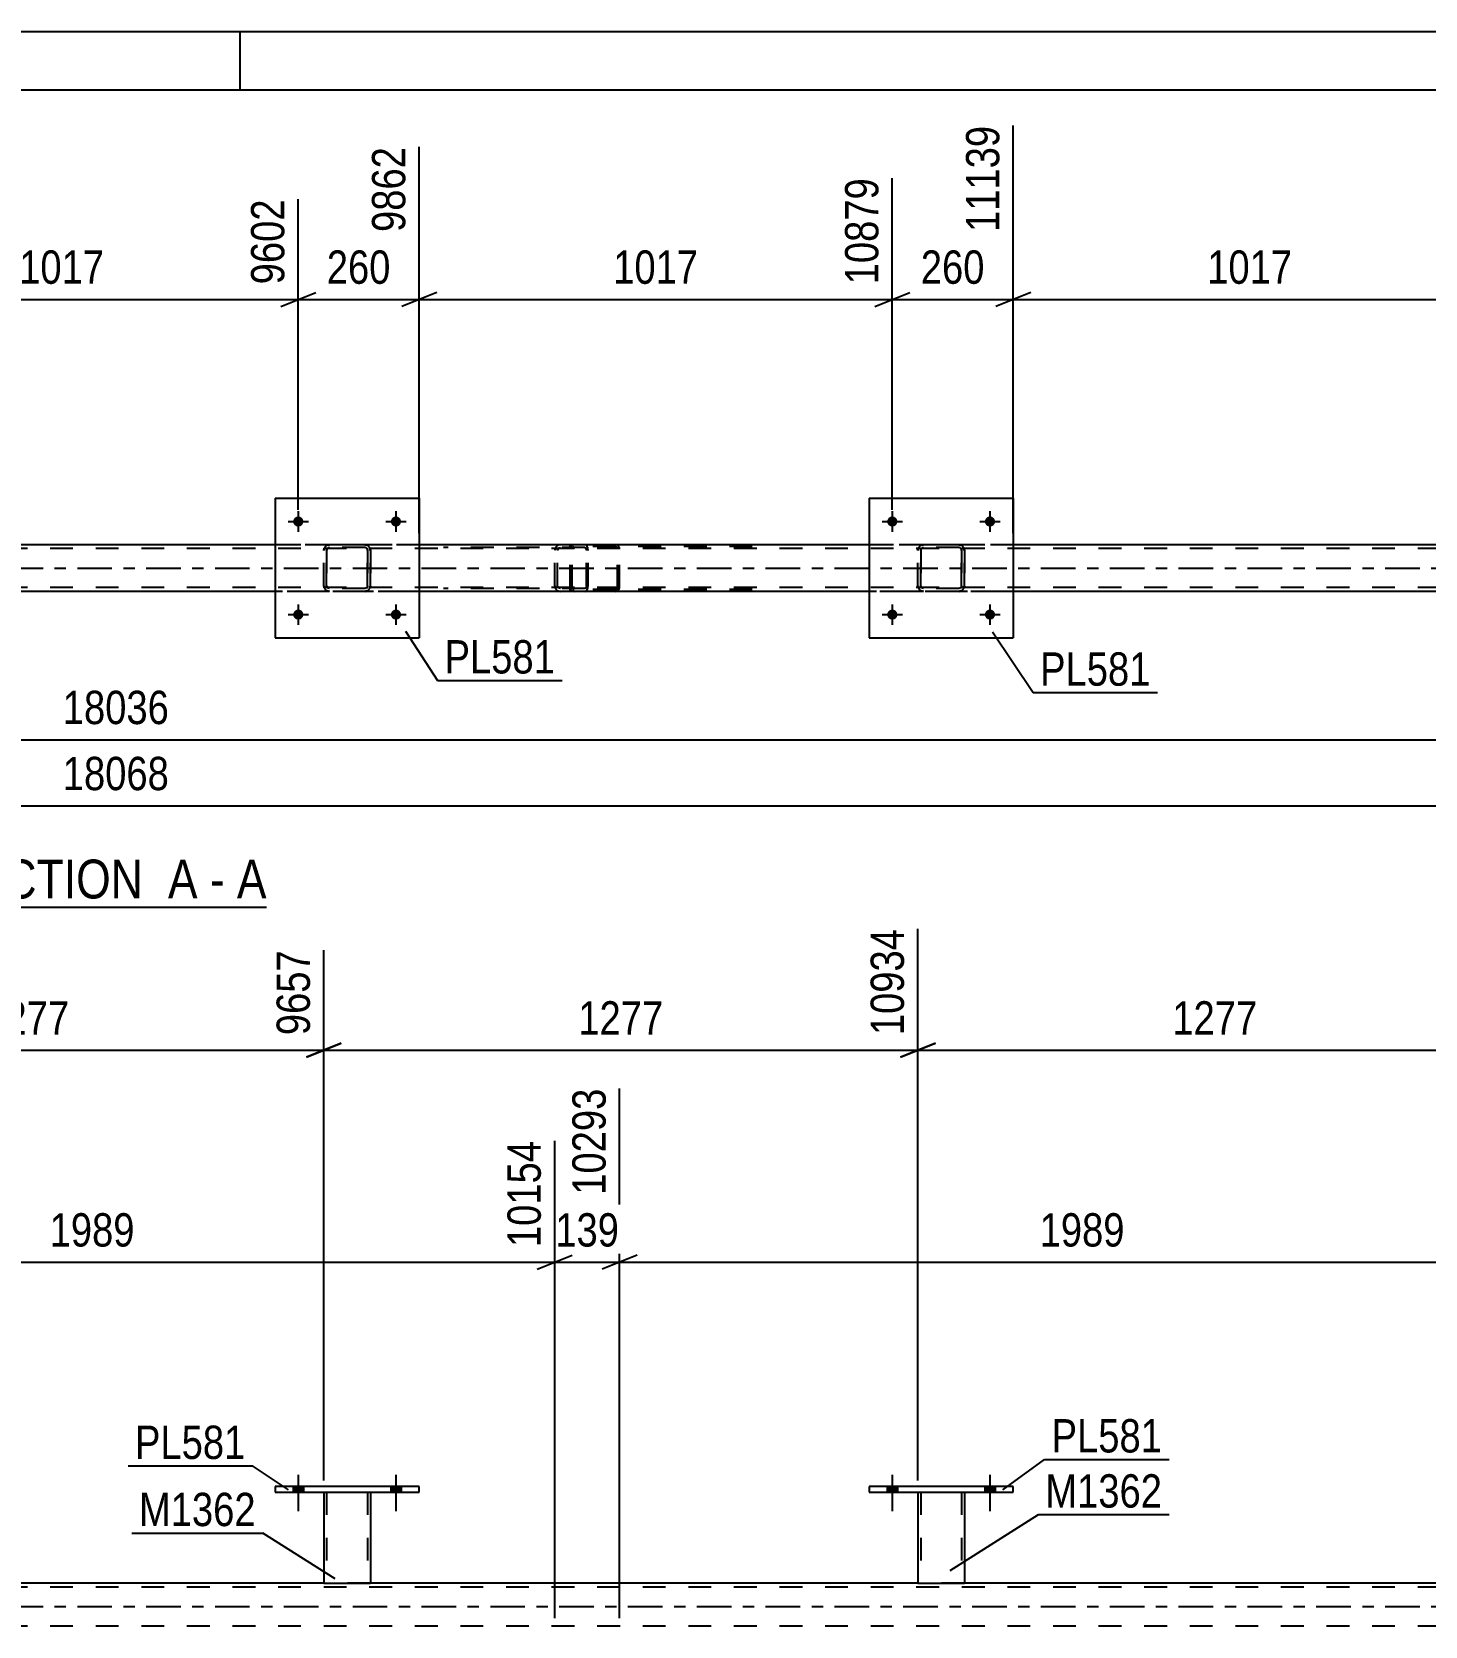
# Model space of a CAD drawing. Header units: millimetres. Extents: x 0 to 841, y 0 to 594.
# Drawn here: x 403.1 to 522.9, y 457 to 594 of the extents above; entities that cross this region are included whole.
import ezdxf

# ---------------------------------------------------------------- set-up
doc = ezdxf.new("R2010")
doc.units = ezdxf.units.MM
doc.linetypes.add('DXK_LINE_DOT2', pattern=[3.9198, 1.9599, -1.9599])
doc.linetypes.add('DXK_LINE_DOT3', pattern=[5.9187, 2.979, -0.9799, 0.9799, -0.9799])
doc.styles.add('Arial Narrow', font='ARIALN.TTF', dxfattribs={"height": 0.2})

# ---------------------------------------------------------------- blocks, each defined once
blk = doc.blocks.new('Unknown-814748264-1133')
at = {"color": 5, "linetype": 'Continuous'}
for p, q in [((841, 594), (0, 594)), ((421, 589), (421, 594)), ((836, 589), (5, 589))]:
    blk.add_line(p, q, dxfattribs=at)
blk = doc.blocks.new('Unknown-814748264-11 - 4858')
at = {"color": 6, "linetype": 'Continuous'}
blk.add_line((395.63, 518.76), (423.28, 518.76), dxfattribs=at)
at = {"color": 0, "linetype": 'Continuous'}
for points in [[(413.74, 519.51), (413.74, 523.01), (395.63, 523.01), (395.63, 519.51)], [(417.35, 519.51), (417.35, 523.01), (414.79, 523.01), (414.79, 519.51)], [(419.67, 519.51), (419.67, 523.01), (418.4, 523.01), (418.4, 519.51)], [(423.28, 519.51), (423.28, 523.01), (420.72, 523.01), (420.72, 519.51)]]:
    blk.add_wipeout(points, dxfattribs=at)
at = {"color": 7, "linetype": 'Continuous', "style": 'Arial Narrow'}
for s, p in [('SECTION ', (395.63, 519.51)), ('A', (414.79, 519.51)), ('A', (420.72, 519.51)), ('-', (418.4, 519.51))]:
    blk.add_text(s, height=3.34, dxfattribs=at).set_placement(p)
blk = doc.blocks.new('Part-814748264-4934 - 4858')
at = {"color": 2, "linetype": 'Continuous'}
for p, q in [((424, 553.91), (424, 541.91)), ((424, 553.91), (436.4, 553.91)), ((436.4, 553.91), (436.4, 541.91)), ((424, 541.91), (436.4, 541.91))]:
    blk.add_line(p, q, dxfattribs=at)
blk = doc.blocks.new('Part-814748264-4935 - 4858')
at = {"color": 7, "linetype": 'DXK_LINE_DOT2'}
for p, q in [((428.2, 549.43), (428.23, 549.61)), ((428.23, 549.61), (428.2, 549.43)), ((428.45, 549.52), (428.51, 549.6)), ((428.51, 549.6), (428.45, 549.52)), ((428.49, 549.87), (428.68, 549.91)), ((428.68, 549.91), (428.49, 549.87)), ((428.58, 549.65), (428.51, 549.6)), ((428.68, 549.67), (428.58, 549.65)), ((431.72, 549.91), (428.68, 549.91)), ((431.72, 549.67), (428.68, 549.67)), ((431.72, 549.91), (431.9, 549.87)), ((431.9, 549.87), (431.72, 549.91)), ((431.81, 549.65), (431.72, 549.67)), ((431.81, 549.65), (431.89, 549.6)), ((431.89, 549.6), (431.94, 549.52)), ((431.94, 549.52), (431.89, 549.6)), ((432.16, 549.61), (432.2, 549.43)), ((432.2, 549.43), (432.16, 549.61)), ((428.2, 546.39), (428.2, 549.43)), ((428.2, 549.43), (428.2, 549.43)), ((428.2, 546.39), (428.2, 549.43)), ((428.44, 549.43), (428.45, 549.52)), ((428.45, 549.52), (428.44, 549.43)), ((428.44, 546.39), (428.44, 549.43)), ((428.44, 549.43), (428.44, 549.43)), ((428.44, 549.43), (428.44, 546.39)), ((431.94, 549.52), (431.96, 549.43)), ((431.96, 549.43), (431.94, 549.52)), ((431.96, 546.39), (431.96, 549.43)), ((431.96, 549.43), (431.96, 549.43)), ((431.96, 549.43), (431.96, 546.39)), ((432.2, 546.39), (432.2, 549.43)), ((432.2, 549.43), (432.2, 549.43)), ((432.2, 549.43), (432.2, 546.39)), ((428.2, 546.39), (428.2, 546.39)), ((428.23, 546.2), (428.2, 546.39)), ((428.2, 546.39), (428.23, 546.2)), ((428.44, 546.39), (428.44, 546.39)), ((428.45, 546.3), (428.44, 546.39)), ((428.44, 546.39), (428.45, 546.3)), ((428.51, 546.22), (428.45, 546.3)), ((428.45, 546.3), (428.51, 546.22)), ((428.68, 545.91), (428.49, 545.94)), ((428.49, 545.94), (428.68, 545.91)), ((428.58, 546.17), (428.51, 546.22)), ((428.68, 546.15), (428.58, 546.17)), ((431.72, 546.15), (428.68, 546.15)), ((431.72, 545.91), (428.68, 545.91)), ((431.81, 546.17), (431.72, 546.15)), ((431.9, 545.94), (431.72, 545.91)), ((431.72, 545.91), (431.9, 545.94)), ((431.89, 546.22), (431.81, 546.17)), ((431.94, 546.3), (431.89, 546.22)), ((431.89, 546.22), (431.94, 546.3)), ((431.96, 546.39), (431.94, 546.3)), ((431.94, 546.3), (431.96, 546.39)), ((431.96, 546.39), (431.96, 546.39)), ((432.2, 546.39), (432.16, 546.2)), ((432.16, 546.2), (432.2, 546.39)), ((432.2, 546.39), (432.2, 546.39))]:
    blk.add_line(p, q, dxfattribs=at)
at = {"color": 7, "linetype": 'DXK_LINE_DOT3'}
blk.add_line((430.2, 547.91), (430.2, 547.91), dxfattribs=at)
at = {"color": 7, "linetype": 'DXK_LINE_DOT2'}
for centre, start, end in [((428.68, 549.43), 112.5, 157.5), ((428.68, 549.43), 112.5, 157.5), ((431.72, 549.43), 22.5, 67.5), ((431.72, 549.43), 22.5, 67.5), ((428.68, 546.39), 202.5, 247.5), ((428.68, 546.39), 202.5, 247.5), ((431.72, 546.39), 292.5, 337.5), ((431.72, 546.39), 292.5, 337.5)]:
    blk.add_arc(centre, 0.48, start, end, dxfattribs=at)
blk = doc.blocks.new('Bolt-814748264-4874 - 4858')
at = {"linetype": 'Continuous'}
for points in [[(426.44, 551.91, -1), (425.56, 551.91, -1)], [(434.84, 551.91, -1), (433.96, 551.91, -1)]]:
    blk.add_hatch(color=1, dxfattribs=at).paths.add_polyline_path(points)
at = {"color": 1, "linetype": 'Continuous'}
for p, q in [((426, 552.79), (426, 551.03)), ((434.4, 552.79), (434.4, 551.03)), ((425.12, 551.91), (426.88, 551.91)), ((433.52, 551.91), (435.28, 551.91))]:
    blk.add_line(p, q, dxfattribs=at)
blk = doc.blocks.new('Bolt-814748264-4875 - 4858')
at = {"linetype": 'Continuous'}
for points in [[(426.44, 543.91, -1), (425.56, 543.91, -1)], [(434.84, 543.91, -1), (433.96, 543.91, -1)]]:
    blk.add_hatch(color=1, dxfattribs=at).paths.add_polyline_path(points)
at = {"color": 1, "linetype": 'Continuous'}
for p, q in [((426, 544.79), (426, 543.03)), ((434.4, 544.79), (434.4, 543.03)), ((425.12, 543.91), (426.88, 543.91)), ((433.52, 543.91), (435.28, 543.91))]:
    blk.add_line(p, q, dxfattribs=at)
blk = doc.blocks.new('Bolt-814748264-4886 - 4858')
at = {"linetype": 'Continuous'}
for points in [[(477.52, 551.91, -1), (476.64, 551.91, -1)], [(485.92, 551.91, -1), (485.04, 551.91, -1)]]:
    blk.add_hatch(color=1, dxfattribs=at).paths.add_polyline_path(points)
at = {"color": 1, "linetype": 'Continuous'}
for p, q in [((477.08, 552.79), (477.08, 551.03)), ((485.48, 552.79), (485.48, 551.03)), ((476.2, 551.91), (477.96, 551.91)), ((484.6, 551.91), (486.36, 551.91))]:
    blk.add_line(p, q, dxfattribs=at)
blk = doc.blocks.new('Bolt-814748264-4887 - 4858')
at = {"linetype": 'Continuous'}
for points in [[(477.52, 543.91, -1), (476.64, 543.91, -1)], [(485.92, 543.91, -1), (485.04, 543.91, -1)]]:
    blk.add_hatch(color=1, dxfattribs=at).paths.add_polyline_path(points)
at = {"color": 1, "linetype": 'Continuous'}
for p, q in [((477.08, 544.79), (477.08, 543.03)), ((485.48, 544.79), (485.48, 543.03)), ((476.2, 543.91), (477.96, 543.91)), ((484.6, 543.91), (486.36, 543.91))]:
    blk.add_line(p, q, dxfattribs=at)
blk = doc.blocks.new('Part-814748264-4971 - 4858')
at = {"color": 2, "linetype": 'Continuous'}
for p, q in [((475.08, 553.91), (475.08, 541.91)), ((475.08, 553.91), (487.48, 553.91)), ((487.48, 553.91), (487.48, 541.91)), ((475.08, 541.91), (487.48, 541.91))]:
    blk.add_line(p, q, dxfattribs=at)
blk = doc.blocks.new('Part-814748264-4972 - 4858')
at = {"color": 7, "linetype": 'DXK_LINE_DOT2'}
for p, q in [((479.28, 549.43), (479.31, 549.61)), ((479.31, 549.61), (479.28, 549.43)), ((479.54, 549.52), (479.59, 549.6)), ((479.59, 549.6), (479.54, 549.52)), ((479.57, 549.87), (479.76, 549.91)), ((479.76, 549.91), (479.57, 549.87)), ((479.67, 549.65), (479.59, 549.6)), ((479.76, 549.67), (479.67, 549.65)), ((482.8, 549.91), (479.76, 549.91)), ((482.8, 549.67), (479.76, 549.67)), ((482.8, 549.91), (482.98, 549.87)), ((482.98, 549.87), (482.8, 549.91)), ((482.89, 549.65), (482.8, 549.67)), ((482.89, 549.65), (482.97, 549.6)), ((482.97, 549.6), (483.02, 549.52)), ((483.02, 549.52), (482.97, 549.6)), ((483.24, 549.61), (483.28, 549.43)), ((483.28, 549.43), (483.24, 549.61)), ((479.28, 546.39), (479.28, 549.43)), ((479.28, 549.43), (479.28, 549.43)), ((479.28, 546.39), (479.28, 549.43)), ((479.52, 549.43), (479.54, 549.52)), ((479.54, 549.52), (479.52, 549.43)), ((479.52, 546.39), (479.52, 549.43)), ((479.52, 549.43), (479.52, 549.43)), ((479.52, 549.43), (479.52, 546.39)), ((483.02, 549.52), (483.04, 549.43)), ((483.04, 549.43), (483.02, 549.52)), ((483.04, 546.39), (483.04, 549.43)), ((483.04, 549.43), (483.04, 549.43)), ((483.04, 549.43), (483.04, 546.39)), ((483.28, 546.39), (483.28, 549.43)), ((483.28, 549.43), (483.28, 549.43)), ((483.28, 549.43), (483.28, 546.39)), ((479.28, 546.39), (479.28, 546.39)), ((479.31, 546.2), (479.28, 546.39)), ((479.28, 546.39), (479.31, 546.2)), ((479.52, 546.39), (479.52, 546.39)), ((479.54, 546.3), (479.52, 546.39)), ((479.52, 546.39), (479.54, 546.3)), ((479.59, 546.22), (479.54, 546.3)), ((479.54, 546.3), (479.59, 546.22)), ((479.76, 545.91), (479.57, 545.94)), ((479.57, 545.94), (479.76, 545.91)), ((479.67, 546.17), (479.59, 546.22)), ((479.76, 546.15), (479.67, 546.17)), ((482.8, 546.15), (479.76, 546.15)), ((482.8, 545.91), (479.76, 545.91)), ((482.89, 546.17), (482.8, 546.15)), ((482.98, 545.94), (482.8, 545.91)), ((482.8, 545.91), (482.98, 545.94)), ((482.97, 546.22), (482.89, 546.17)), ((483.02, 546.3), (482.97, 546.22)), ((482.97, 546.22), (483.02, 546.3)), ((483.04, 546.39), (483.02, 546.3)), ((483.02, 546.3), (483.04, 546.39)), ((483.04, 546.39), (483.04, 546.39)), ((483.28, 546.39), (483.24, 546.2)), ((483.24, 546.2), (483.28, 546.39)), ((483.28, 546.39), (483.28, 546.39))]:
    blk.add_line(p, q, dxfattribs=at)
at = {"color": 7, "linetype": 'DXK_LINE_DOT3'}
blk.add_line((481.28, 547.91), (481.28, 547.91), dxfattribs=at)
at = {"color": 7, "linetype": 'DXK_LINE_DOT2'}
for centre, start, end in [((479.76, 549.43), 112.5, 157.5), ((479.76, 549.43), 112.5, 157.5), ((482.8, 549.43), 22.5, 67.5), ((482.8, 549.43), 22.5, 67.5), ((479.76, 546.39), 202.5, 247.5), ((479.76, 546.39), 202.5, 247.5), ((482.8, 546.39), 292.5, 337.5), ((482.8, 546.39), 292.5, 337.5)]:
    blk.add_arc(centre, 0.48, start, end, dxfattribs=at)
blk = doc.blocks.new('Part-814748264-4996 - 4858')
at = {"color": 7, "linetype": 'DXK_LINE_DOT2'}
for p, q in [((450.65, 549.91), (438.49, 549.91)), ((450.65, 549.67), (438.49, 549.67)), ((448.08, 549.56), (448.05, 549.43)), ((448.09, 549.61), (448.08, 549.56)), ((448.32, 549.52), (448.38, 549.6)), ((448.55, 549.91), (448.36, 549.87)), ((448.38, 549.6), (448.46, 549.65)), ((448.46, 549.65), (448.55, 549.67)), ((449.37, 549.67), (449.37, 549.91)), ((450.75, 549.87), (450.65, 549.91)), ((450.65, 549.67), (450.7, 549.65)), ((450.7, 549.65), (450.74, 549.6)), ((450.74, 549.6), (450.77, 549.52)), ((450.84, 549.77), (450.75, 549.87)), ((450.9, 549.61), (450.84, 549.77)), ((450.92, 549.43), (450.9, 549.61)), ((448.05, 546.39), (448.05, 549.43)), ((448.3, 549.43), (448.32, 549.52)), ((448.3, 546.39), (448.3, 549.43)), ((450.77, 549.52), (450.78, 549.43)), ((450.78, 546.39), (450.78, 549.43)), ((450.92, 546.39), (450.92, 549.43)), ((450.65, 546.15), (438.49, 546.15)), ((450.65, 545.91), (438.49, 545.91)), ((448.05, 546.39), (448.07, 546.3)), ((448.07, 546.3), (448.09, 546.2)), ((448.32, 546.3), (448.3, 546.39)), ((448.38, 546.22), (448.32, 546.3)), ((448.36, 545.94), (448.55, 545.91)), ((448.46, 546.17), (448.38, 546.22)), ((448.55, 546.15), (448.46, 546.17)), ((449.37, 545.91), (449.37, 546.15)), ((450.7, 546.17), (450.65, 546.15)), ((450.65, 545.91), (450.75, 545.94)), ((450.74, 546.22), (450.7, 546.17)), ((450.77, 546.3), (450.74, 546.22)), ((450.75, 545.94), (450.84, 546.05)), ((450.78, 546.39), (450.77, 546.3)), ((450.84, 546.05), (450.9, 546.2)), ((450.9, 546.2), (450.92, 546.39))]:
    blk.add_line(p, q, dxfattribs=at)
for centre, start, end in [((448.54, 549.41), 111.1941, 156.1506), ((448.54, 546.4), 203.8494, 248.8059)]:
    blk.add_arc(centre, 0.492, start, end, dxfattribs=at)
blk = doc.blocks.new('Part-814748264-5008 - 4858')
at = {"color": 7, "linetype": 'DXK_LINE_DOT2'}
for p, q in [((449.4, 549.71), (449.37, 549.59)), ((449.37, 546.23), (449.37, 549.59)), ((449.54, 549.59), (449.55, 549.65)), ((449.54, 546.23), (449.54, 549.59)), ((449.55, 549.65), (449.59, 549.7)), ((449.71, 549.91), (449.58, 549.88)), ((449.59, 549.7), (449.65, 549.74)), ((449.65, 549.74), (449.71, 549.75)), ((465.04, 549.91), (449.71, 549.91)), ((465.04, 549.75), (449.71, 549.75)), ((453.42, 549.88), (453.29, 549.91)), ((453.29, 549.75), (453.35, 549.74)), ((453.35, 549.74), (453.38, 549.72)), ((453.38, 549.72), (453.41, 549.7)), ((453.41, 549.7), (453.44, 549.65)), ((453.44, 549.65), (453.46, 549.59)), ((453.46, 546.23), (453.46, 549.59)), ((453.63, 549.59), (453.6, 549.71)), ((453.63, 546.23), (453.63, 549.59)), ((449.37, 546.23), (449.4, 546.11)), ((449.55, 546.17), (449.54, 546.23)), ((449.59, 546.11), (449.55, 546.17)), ((449.58, 545.93), (449.71, 545.91)), ((449.59, 546.11), (449.62, 546.09)), ((449.62, 546.09), (449.65, 546.08)), ((449.65, 546.08), (449.71, 546.07)), ((465.04, 546.07), (449.71, 546.07)), ((465.04, 545.91), (449.71, 545.91)), ((453.35, 546.08), (453.29, 546.07)), ((453.29, 545.91), (453.42, 545.93)), ((453.41, 546.11), (453.35, 546.08)), ((453.44, 546.17), (453.41, 546.11)), ((453.46, 546.23), (453.44, 546.17)), ((453.6, 546.11), (453.63, 546.23))]:
    blk.add_line(p, q, dxfattribs=at)
for centre, start, end in [((449.7, 549.57), 110.7583, 155.68), ((453.3, 549.57), 24.32, 69.2417), ((449.7, 546.24), 204.32, 249.2417), ((453.3, 546.24), 290.7583, 335.68)]:
    blk.add_arc(centre, 0.331, start, end, dxfattribs=at)
blk = doc.blocks.new('Part-814748264-5058 - 4858')
at = {"color": 7, "linetype": 'DXK_LINE_DOT2'}
for p, q in [((763.33, 549.59), (99.23, 549.59)), ((763.33, 549.91), (117.51, 549.91)), ((436.4, 549.91), (424, 549.91)), ((487.48, 549.91), (475.08, 549.91)), ((763.33, 546.23), (99.23, 546.23)), ((760.18, 545.91), (99.23, 545.91)), ((436.4, 545.91), (424, 545.91)), ((487.48, 545.91), (475.08, 545.91))]:
    blk.add_line(p, q, dxfattribs=at)
at = {"color": 2, "linetype": 'Continuous'}
for p, q in [((424, 549.91), (385.32, 549.91)), ((475.08, 549.91), (436.4, 549.91)), ((526.16, 549.91), (487.48, 549.91)), ((424, 545.91), (385.32, 545.91)), ((475.08, 545.91), (436.4, 545.91)), ((526.16, 545.91), (487.48, 545.91))]:
    blk.add_line(p, q, dxfattribs=at)
at = {"color": 7, "linetype": 'DXK_LINE_DOT3'}
blk.add_line((99.23, 547.91), (763.33, 547.91), dxfattribs=at)
blk = doc.blocks.new('Part-814748264-3112 - 3014')
at = {"color": 2, "linetype": 'Continuous'}
for p, q in [((428.2, 468.48), (428.2, 460.64)), ((432.2, 468.48), (432.2, 460.64)), ((428.2, 460.64), (432.2, 460.64))]:
    blk.add_line(p, q, dxfattribs=at)
at = {"color": 7, "linetype": 'DXK_LINE_DOT2'}
for p, q in [((428.2, 468.48), (432.2, 468.48)), ((428.2, 468.48), (428.2, 468.48)), ((428.2, 468.48), (428.2, 468.48)), ((428.44, 468.48), (428.44, 460.64)), ((431.96, 468.48), (431.96, 460.64)), ((432.2, 468.48), (432.2, 468.48)), ((432.2, 468.48), (432.2, 468.48)), ((431.9, 460.64), (431.94, 460.64)), ((431.9, 460.64), (431.94, 460.64)), ((431.94, 460.64), (431.96, 460.64)), ((431.94, 460.64), (431.96, 460.64))]:
    blk.add_line(p, q, dxfattribs=at)
blk = doc.blocks.new('Bolt-814748264-3070 - 3014')
at = {"linetype": 'Continuous'}
for points in [[(476.64, 468.48), (477.52, 468.48), (477.52, 468.96), (476.64, 468.96)], [(485.04, 468.48), (485.92, 468.48), (485.92, 468.96), (485.04, 468.96)]]:
    blk.add_hatch(color=1, dxfattribs=at).paths.add_polyline_path(points)
at = {"color": 1, "linetype": 'Continuous'}
for p, q in [((476.64, 468.96), (476.64, 468.48)), ((477.08, 469.96), (477.08, 466.84)), ((477.52, 468.96), (477.52, 468.48)), ((485.04, 468.96), (485.04, 468.48)), ((485.48, 469.96), (485.48, 466.84)), ((485.92, 468.96), (485.92, 468.48))]:
    blk.add_line(p, q, dxfattribs=at)
blk = doc.blocks.new('Bolt-814748264-3071 - 3014')
at = {"linetype": 'Continuous'}
for points in [[(476.64, 468.48), (477.52, 468.48), (477.52, 468.96), (476.64, 468.96)], [(485.04, 468.48), (485.92, 468.48), (485.92, 468.96), (485.04, 468.96)]]:
    blk.add_hatch(color=1, dxfattribs=at).paths.add_polyline_path(points)
at = {"color": 1, "linetype": 'Continuous'}
for p, q in [((476.64, 468.96), (476.64, 468.48)), ((477.08, 469.96), (477.08, 466.84)), ((477.52, 468.96), (477.52, 468.48)), ((485.04, 468.96), (485.04, 468.48)), ((485.48, 469.96), (485.48, 466.84)), ((485.92, 468.96), (485.92, 468.48))]:
    blk.add_line(p, q, dxfattribs=at)
blk = doc.blocks.new('Part-814748264-3129 - 3014')
at = {"color": 2, "linetype": 'Continuous'}
for p, q in [((479.28, 468.48), (479.28, 460.64)), ((483.28, 468.48), (483.28, 460.64)), ((479.28, 460.64), (483.28, 460.64))]:
    blk.add_line(p, q, dxfattribs=at)
at = {"color": 7, "linetype": 'DXK_LINE_DOT2'}
for p, q in [((479.28, 468.48), (483.28, 468.48)), ((479.28, 468.48), (479.28, 468.48)), ((479.28, 468.48), (479.28, 468.48)), ((479.52, 468.48), (479.52, 460.64)), ((483.04, 468.48), (483.04, 460.64)), ((483.28, 468.48), (483.28, 468.48)), ((483.28, 468.48), (483.28, 468.48)), ((482.98, 460.64), (483.02, 460.64)), ((482.98, 460.64), (483.02, 460.64)), ((483.02, 460.64), (483.04, 460.64)), ((483.02, 460.64), (483.04, 460.64))]:
    blk.add_line(p, q, dxfattribs=at)
blk = doc.blocks.new('Part-814748264-3134 - 3014')
at = {"color": 2, "linetype": 'Continuous'}
for p, q in [((475.08, 468.96), (475.08, 468.48)), ((487.48, 468.96), (475.08, 468.96)), ((487.48, 468.48), (487.48, 468.96)), ((475.08, 468.48), (487.48, 468.48))]:
    blk.add_line(p, q, dxfattribs=at)
blk = doc.blocks.new('Part-814748264-3139 - 3014')
at = {"color": 2, "linetype": 'Continuous'}
for p, q in [((424, 468.96), (424, 468.48)), ((436.4, 468.96), (424, 468.96)), ((436.4, 468.48), (436.4, 468.96)), ((424, 468.48), (436.4, 468.48))]:
    blk.add_line(p, q, dxfattribs=at)
blk = doc.blocks.new('Bolt-814748264-3228 - 3014')
at = {"linetype": 'Continuous'}
for points in [[(425.56, 468.48), (426.44, 468.48), (426.44, 468.96), (425.56, 468.96)], [(433.96, 468.48), (434.84, 468.48), (434.84, 468.96), (433.96, 468.96)]]:
    blk.add_hatch(color=1, dxfattribs=at).paths.add_polyline_path(points)
at = {"color": 1, "linetype": 'Continuous'}
for p, q in [((425.56, 468.96), (425.56, 468.48)), ((426, 469.96), (426, 466.84)), ((426.44, 468.96), (426.44, 468.48)), ((433.96, 468.96), (433.96, 468.48)), ((434.4, 469.96), (434.4, 466.84)), ((434.84, 468.96), (434.84, 468.48))]:
    blk.add_line(p, q, dxfattribs=at)
blk = doc.blocks.new('Bolt-814748264-3229 - 3014')
at = {"linetype": 'Continuous'}
for points in [[(425.56, 468.48), (426.44, 468.48), (426.44, 468.96), (425.56, 468.96)], [(433.96, 468.48), (434.84, 468.48), (434.84, 468.96), (433.96, 468.96)]]:
    blk.add_hatch(color=1, dxfattribs=at).paths.add_polyline_path(points)
at = {"color": 1, "linetype": 'Continuous'}
for p, q in [((425.56, 468.96), (425.56, 468.48)), ((426, 469.96), (426, 466.84)), ((426.44, 468.96), (426.44, 468.48)), ((433.96, 468.96), (433.96, 468.48)), ((434.4, 469.96), (434.4, 466.84)), ((434.84, 468.96), (434.84, 468.48))]:
    blk.add_line(p, q, dxfattribs=at)
blk = doc.blocks.new('Part-814748264-3323 - 3014')
at = {"color": 2, "linetype": 'Continuous'}
for p, q in [((428.2, 460.64), (381.12, 460.64)), ((479.28, 460.64), (432.2, 460.64)), ((530.36, 460.64), (483.28, 460.64))]:
    blk.add_line(p, q, dxfattribs=at)
at = {"color": 7, "linetype": 'DXK_LINE_DOT2'}
for p, q in [((432.2, 460.64), (428.2, 460.64)), ((483.28, 460.64), (479.28, 460.64)), ((763.33, 460.32), (99.23, 460.32)), ((763.33, 456.96), (99.23, 456.96))]:
    blk.add_line(p, q, dxfattribs=at)
at = {"color": 7, "linetype": 'DXK_LINE_DOT3'}
blk.add_line((99.23, 458.64), (763.33, 458.64), dxfattribs=at)
blk = doc.blocks.new('StraightDimension-814748264-8703 - 4858')
at = {"color": 7, "linetype": 'Continuous'}
blk.add_line((57.31, 533.15), (763.33, 533.15), dxfattribs=at)
at = {"color": 0}
blk.add_wipeout([(415.49, 533.9), (415.49, 538.1), (405.15, 538.1), (405.15, 533.9)], dxfattribs=at)
at = {"color": 3, "style": 'Arial Narrow'}
blk.add_text('18036', height=2.863, dxfattribs=at).set_placement((405.75, 534.5))
blk = doc.blocks.new('StraightDimension-814748264-5116 - 4858')
at = {"color": 7, "linetype": 'Continuous'}
blk.add_line((56.67, 527.47), (763.97, 527.47), dxfattribs=at)
at = {"color": 0}
blk.add_wipeout([(415.49, 528.22), (415.49, 532.42), (405.15, 532.42), (405.15, 528.22)], dxfattribs=at)
at = {"color": 3, "style": 'Arial Narrow'}
blk.add_text('18068', height=2.863, dxfattribs=at).set_placement((405.75, 528.82))
blk = doc.blocks.new('StraightDimension-814748264-13815 - 4858')
at = {"color": 7, "linetype": 'Continuous'}
for p, q in [((487.48, 550.91), (487.48, 585.94)), ((528.16, 552.91), (528.16, 581.44)), ((488.98, 571.6), (485.98, 570.4)), ((526.66, 570.4), (529.66, 571.6)), ((487.48, 571), (528.16, 571))]:
    blk.add_line(p, q, dxfattribs=at)
at = {"color": 0}
blk.add_wipeout([(512.07, 571.75), (512.07, 575.95), (503.56, 575.95), (503.56, 571.75)], dxfattribs=at)
at = {"color": 3, "style": 'Arial Narrow'}
blk.add_text('1017', height=2.863, dxfattribs=at).set_placement((504.16, 572.35))
at = {"color": 0, "linetype": 'Continuous'}
blk.add_wipeout([(527.56, 582.04), (523.36, 582.04), (523.36, 571.7), (527.56, 571.7)], dxfattribs=at)
at = {"color": 3, "linetype": 'Continuous', "style": 'Arial Narrow'}
blk.add_text('12156', height=2.863, rotation=90.0002, dxfattribs=at).set_placement((526.96, 572.3))
blk = doc.blocks.new('StraightDimension-814748264-13816 - 4858')
at = {"color": 7, "linetype": 'Continuous'}
for p, q in [((487.48, 550.91), (487.48, 585.94)), ((477.08, 552.91), (477.08, 581.44)), ((475.58, 570.4), (478.58, 571.6)), ((488.98, 571.6), (485.98, 570.4)), ((477.08, 571), (487.48, 571))]:
    blk.add_line(p, q, dxfattribs=at)
at = {"color": 0}
blk.add_wipeout([(485.62, 571.75), (485.62, 575.95), (478.93, 575.95), (478.93, 571.75)], dxfattribs=at)
at = {"color": 3, "style": 'Arial Narrow'}
blk.add_text('260', height=2.863, dxfattribs=at).set_placement((479.53, 572.35))
at = {"color": 0, "linetype": 'Continuous'}
blk.add_wipeout([(486.88, 586.54), (482.68, 586.54), (482.68, 576.2), (486.88, 576.2)], dxfattribs=at)
at = {"color": 3, "linetype": 'Continuous', "style": 'Arial Narrow'}
blk.add_text('11139', height=2.863, rotation=90.0002, dxfattribs=at).set_placement((486.28, 576.8))
blk = doc.blocks.new('StraightDimension-814748264-13817 - 4858')
at = {"color": 7, "linetype": 'Continuous'}
for p, q in [((436.4, 550.91), (436.4, 584.11)), ((477.08, 552.91), (477.08, 581.44)), ((437.9, 571.6), (434.9, 570.4)), ((475.58, 570.4), (478.58, 571.6)), ((436.4, 571), (477.08, 571))]:
    blk.add_line(p, q, dxfattribs=at)
at = {"color": 0}
blk.add_wipeout([(460.99, 571.75), (460.99, 575.95), (452.48, 575.95), (452.48, 571.75)], dxfattribs=at)
at = {"color": 3, "style": 'Arial Narrow'}
blk.add_text('1017', height=2.863, dxfattribs=at).set_placement((453.08, 572.35))
at = {"color": 0, "linetype": 'Continuous'}
blk.add_wipeout([(476.48, 582.04), (472.28, 582.04), (472.28, 571.7), (476.48, 571.7)], dxfattribs=at)
at = {"color": 3, "linetype": 'Continuous', "style": 'Arial Narrow'}
blk.add_text('10879', height=2.863, rotation=90.0002, dxfattribs=at).set_placement((475.88, 572.3))
blk = doc.blocks.new('StraightDimension-814748264-13818 - 4858')
at = {"color": 7, "linetype": 'Continuous'}
for p, q in [((436.4, 550.91), (436.4, 584.11)), ((426, 552.91), (426, 579.61)), ((424.5, 570.4), (427.5, 571.6)), ((437.9, 571.6), (434.9, 570.4)), ((426, 571), (436.4, 571))]:
    blk.add_line(p, q, dxfattribs=at)
at = {"color": 0}
blk.add_wipeout([(434.54, 571.75), (434.54, 575.95), (427.85, 575.95), (427.85, 571.75)], dxfattribs=at)
at = {"color": 3, "style": 'Arial Narrow'}
blk.add_text('260', height=2.863, dxfattribs=at).set_placement((428.45, 572.35))
at = {"color": 0, "linetype": 'Continuous'}
blk.add_wipeout([(435.8, 584.71), (431.6, 584.71), (431.6, 576.2), (435.8, 576.2)], dxfattribs=at)
at = {"color": 3, "linetype": 'Continuous', "style": 'Arial Narrow'}
blk.add_text('9862', height=2.863, rotation=90.0002, dxfattribs=at).set_placement((435.2, 576.8))
blk = doc.blocks.new('StraightDimension-814748264-13819 - 4858')
at = {"color": 7, "linetype": 'Continuous'}
for p, q in [((385.32, 550.91), (385.32, 584.11)), ((426, 552.91), (426, 579.61)), ((386.82, 571.6), (383.82, 570.4)), ((424.5, 570.4), (427.5, 571.6)), ((385.32, 571), (426, 571))]:
    blk.add_line(p, q, dxfattribs=at)
at = {"color": 0}
blk.add_wipeout([(409.91, 571.75), (409.91, 575.95), (401.4, 575.95), (401.4, 571.75)], dxfattribs=at)
at = {"color": 3, "style": 'Arial Narrow'}
blk.add_text('1017', height=2.863, dxfattribs=at).set_placement((402, 572.35))
at = {"color": 0, "linetype": 'Continuous'}
blk.add_wipeout([(425.4, 580.21), (421.2, 580.21), (421.2, 571.7), (425.4, 571.7)], dxfattribs=at)
at = {"color": 3, "linetype": 'Continuous', "style": 'Arial Narrow'}
blk.add_text('9602', height=2.863, rotation=90.0002, dxfattribs=at).set_placement((424.8, 572.3))
blk = doc.blocks.new('StraightDimension-814748264-15555 - 3014')
at = {"color": 7, "linetype": 'Continuous'}
for p, q in [((453.63, 457.64), (453.63, 503.18)), ((533.19, 457.64), (533.19, 498.68)), ((455.13, 488.84), (452.13, 487.64)), ((453.63, 488.24), (533.19, 488.24)), ((531.69, 487.64), (534.69, 488.84))]:
    blk.add_line(p, q, dxfattribs=at)
at = {"color": 0}
blk.add_wipeout([(497.66, 488.99), (497.66, 493.19), (489.15, 493.19), (489.15, 488.99)], dxfattribs=at)
at = {"color": 3, "style": 'Arial Narrow'}
blk.add_text('1989', height=2.863, dxfattribs=at).set_placement((489.75, 489.59))
at = {"color": 0, "linetype": 'Continuous'}
blk.add_wipeout([(532.59, 499.28), (528.39, 499.28), (528.39, 488.94), (532.59, 488.94)], dxfattribs=at)
at = {"color": 3, "linetype": 'Continuous', "style": 'Arial Narrow'}
blk.add_text('12282', height=2.863, rotation=90.0002, dxfattribs=at).set_placement((531.99, 489.54))
blk = doc.blocks.new('StraightDimension-814748264-15556 - 3014')
at = {"color": 7, "linetype": 'Continuous'}
for p, q in [((453.63, 457.64), (453.63, 503.18)), ((448.05, 457.64), (448.05, 498.68)), ((446.55, 487.64), (449.55, 488.84)), ((448.05, 488.24), (453.63, 488.24)), ((455.13, 488.84), (452.13, 487.64))]:
    blk.add_line(p, q, dxfattribs=at)
at = {"color": 0}
blk.add_wipeout([(454.18, 488.99), (454.18, 493.19), (447.5, 493.19), (447.5, 488.99)], dxfattribs=at)
at = {"color": 3, "style": 'Arial Narrow'}
blk.add_text('139', height=2.863, dxfattribs=at).set_placement((448.1, 489.59))
at = {"color": 0, "linetype": 'Continuous'}
blk.add_wipeout([(453.03, 503.78), (448.83, 503.78), (448.83, 493.44), (453.03, 493.44)], dxfattribs=at)
at = {"color": 3, "linetype": 'Continuous', "style": 'Arial Narrow'}
blk.add_text('10293', height=2.863, rotation=90.0002, dxfattribs=at).set_placement((452.43, 494.04))
blk = doc.blocks.new('StraightDimension-814748264-15153 - 3014')
at = {"color": 7, "linetype": 'Continuous'}
for p, q in [((479.28, 469.48), (479.28, 516.9)), ((530.36, 469.48), (530.36, 516.9)), ((480.78, 507.06), (477.78, 505.86)), ((528.86, 505.86), (531.86, 507.06)), ((479.28, 506.46), (530.36, 506.46))]:
    blk.add_line(p, q, dxfattribs=at)
at = {"color": 0}
blk.add_wipeout([(509.07, 507.21), (509.07, 511.41), (500.56, 511.41), (500.56, 507.21)], dxfattribs=at)
at = {"color": 3, "style": 'Arial Narrow'}
blk.add_text('1277', height=2.863, dxfattribs=at).set_placement((501.16, 507.81))
at = {"color": 0, "linetype": 'Continuous'}
blk.add_wipeout([(529.76, 517.5), (525.56, 517.5), (525.56, 507.15), (529.76, 507.15)], dxfattribs=at)
at = {"color": 3, "linetype": 'Continuous', "style": 'Arial Narrow'}
blk.add_text('12211', height=2.863, rotation=90.0002, dxfattribs=at).set_placement((529.16, 507.76))
blk = doc.blocks.new('StraightDimension-814748264-15557 - 3014')
at = {"color": 7, "linetype": 'Continuous'}
for p, q in [((368.49, 457.64), (368.49, 501.35)), ((448.05, 457.64), (448.05, 498.68)), ((369.99, 488.84), (366.99, 487.64)), ((368.49, 488.24), (448.05, 488.24)), ((446.55, 487.64), (449.55, 488.84))]:
    blk.add_line(p, q, dxfattribs=at)
at = {"color": 0}
blk.add_wipeout([(412.53, 488.99), (412.53, 493.19), (404.02, 493.19), (404.02, 488.99)], dxfattribs=at)
at = {"color": 3, "style": 'Arial Narrow'}
blk.add_text('1989', height=2.863, dxfattribs=at).set_placement((404.62, 489.59))
at = {"color": 0, "linetype": 'Continuous'}
blk.add_wipeout([(447.45, 499.28), (443.25, 499.28), (443.25, 488.94), (447.45, 488.94)], dxfattribs=at)
at = {"color": 3, "linetype": 'Continuous', "style": 'Arial Narrow'}
blk.add_text('10154', height=2.863, rotation=90.0002, dxfattribs=at).set_placement((446.85, 489.54))
blk = doc.blocks.new('StraightDimension-814748264-15154 - 3014')
at = {"color": 7, "linetype": 'Continuous'}
for p, q in [((479.28, 469.48), (479.28, 516.9)), ((428.2, 469.48), (428.2, 515.07)), ((429.7, 507.06), (426.7, 505.86)), ((477.78, 505.86), (480.78, 507.06)), ((428.2, 506.46), (479.28, 506.46))]:
    blk.add_line(p, q, dxfattribs=at)
at = {"color": 0}
blk.add_wipeout([(457.99, 507.21), (457.99, 511.41), (449.48, 511.41), (449.48, 507.21)], dxfattribs=at)
at = {"color": 3, "style": 'Arial Narrow'}
blk.add_text('1277', height=2.863, dxfattribs=at).set_placement((450.08, 507.81))
at = {"color": 0, "linetype": 'Continuous'}
blk.add_wipeout([(478.68, 517.5), (474.48, 517.5), (474.48, 507.15), (478.68, 507.15)], dxfattribs=at)
at = {"color": 3, "linetype": 'Continuous', "style": 'Arial Narrow'}
blk.add_text('10934', height=2.863, rotation=90.0002, dxfattribs=at).set_placement((478.08, 507.76))
blk = doc.blocks.new('StraightDimension-814748264-15155 - 3014')
at = {"color": 7, "linetype": 'Continuous'}
for p, q in [((377.12, 469.48), (377.12, 515.07)), ((428.2, 469.48), (428.2, 515.07)), ((378.62, 507.06), (375.62, 505.86)), ((426.7, 505.86), (429.7, 507.06)), ((377.12, 506.46), (428.2, 506.46))]:
    blk.add_line(p, q, dxfattribs=at)
at = {"color": 0}
blk.add_wipeout([(406.91, 507.21), (406.91, 511.41), (398.4, 511.41), (398.4, 507.21)], dxfattribs=at)
at = {"color": 3, "style": 'Arial Narrow'}
blk.add_text('1277', height=2.863, dxfattribs=at).set_placement((399, 507.81))
at = {"color": 0, "linetype": 'Continuous'}
blk.add_wipeout([(427.6, 515.67), (423.4, 515.67), (423.4, 507.15), (427.6, 507.15)], dxfattribs=at)
at = {"color": 3, "linetype": 'Continuous', "style": 'Arial Narrow'}
blk.add_text('9657', height=2.863, rotation=90.0002, dxfattribs=at).set_placement((427, 507.76))
blk = doc.blocks.new('Mark-814748264-4930 - 4858')
at = {"color": 0}
blk.add_wipeout([(448.09, 538.85), (448.09, 541.85), (438.58, 541.85), (438.58, 538.85)], dxfattribs=at)
blk.add_wipeout([(448.09, 538.85), (448.09, 541.85), (438.58, 541.85), (438.58, 538.85)], dxfattribs=at)
at = {"color": 30, "linetype": 'Continuous'}
for p, q in [((435.21, 542.5), (437.98, 538.25)), ((437.98, 538.25), (448.69, 538.25))]:
    blk.add_line(p, q, dxfattribs=at)
at = {"color": 3, "style": 'Arial Narrow'}
blk.add_text('PL581', height=2.863, dxfattribs=at).set_placement((438.58, 538.85))
blk = doc.blocks.new('Mark-814748264-4967 - 4858')
at = {"color": 0}
blk.add_wipeout([(499.29, 537.8), (499.29, 540.8), (489.79, 540.8), (489.79, 537.8)], dxfattribs=at)
blk.add_wipeout([(499.29, 537.8), (499.29, 540.8), (489.79, 540.8), (489.79, 537.8)], dxfattribs=at)
at = {"color": 30, "linetype": 'Continuous'}
for p, q in [((485.7, 542.43), (489.19, 537.2)), ((489.19, 537.2), (499.89, 537.2))]:
    blk.add_line(p, q, dxfattribs=at)
at = {"color": 3, "style": 'Arial Narrow'}
blk.add_text('PL581', height=2.863, dxfattribs=at).set_placement((489.79, 537.8))
blk = doc.blocks.new('Mark-814748264-3125 - 3014')
at = {"color": 0}
blk.add_wipeout([(500.29, 467.15), (500.29, 470.15), (490.24, 470.15), (490.24, 467.15)], dxfattribs=at)
blk.add_wipeout([(500.29, 467.15), (500.29, 470.15), (490.24, 470.15), (490.24, 467.15)], dxfattribs=at)
at = {"color": 30, "linetype": 'Continuous'}
for p, q in [((482.05, 461.74), (489.64, 466.55)), ((489.64, 466.55), (500.89, 466.55))]:
    blk.add_line(p, q, dxfattribs=at)
at = {"color": 3, "style": 'Arial Narrow'}
blk.add_text('M1362', height=2.863, dxfattribs=at).set_placement((490.24, 467.15))
blk = doc.blocks.new('Mark-814748264-3130 - 3014')
at = {"color": 0}
blk.add_wipeout([(500.28, 471.89), (500.28, 474.89), (490.78, 474.89), (490.78, 471.89)], dxfattribs=at)
blk.add_wipeout([(500.28, 471.89), (500.28, 474.89), (490.78, 474.89), (490.78, 471.89)], dxfattribs=at)
at = {"color": 30, "linetype": 'Continuous'}
for p, q in [((486.58, 468.67), (490.18, 471.29)), ((490.18, 471.29), (500.88, 471.29))]:
    blk.add_line(p, q, dxfattribs=at)
at = {"color": 3, "style": 'Arial Narrow'}
blk.add_text('PL581', height=2.863, dxfattribs=at).set_placement((490.78, 471.89))
blk = doc.blocks.new('Mark-814748264-3135 - 3014')
at = {"color": 0}
blk.add_wipeout([(421.47, 471.33), (421.47, 474.33), (411.96, 474.33), (411.96, 471.33)], dxfattribs=at)
blk.add_wipeout([(421.47, 471.33), (421.47, 474.33), (411.96, 474.33), (411.96, 471.33)], dxfattribs=at)
at = {"color": 30, "linetype": 'Continuous'}
for p in [(411.36, 470.73), (425.16, 468.69)]:
    blk.add_line(p, (422.07, 470.73), dxfattribs=at)
at = {"color": 3, "style": 'Arial Narrow'}
blk.add_text('PL581', height=2.863, dxfattribs=at).set_placement((411.96, 471.33))
blk = doc.blocks.new('Mark-814748264-3108 - 3014')
at = {"color": 0}
blk.add_wipeout([(422.35, 465.56), (422.35, 468.56), (412.3, 468.56), (412.3, 465.56)], dxfattribs=at)
blk.add_wipeout([(422.35, 465.56), (422.35, 468.56), (412.3, 468.56), (412.3, 465.56)], dxfattribs=at)
at = {"color": 30, "linetype": 'Continuous'}
for p in [(411.7, 464.96), (429.18, 461.04)]:
    blk.add_line(p, (422.95, 464.96), dxfattribs=at)
at = {"color": 3, "style": 'Arial Narrow'}
blk.add_text('M1362', height=2.863, dxfattribs=at).set_placement((412.3, 465.56))

msp = doc.modelspace()

# ---------------------------------------------------------------- block references
for name in ['Unknown-814748264-1133', 'Part-814748264-4934 - 4858', 'Part-814748264-4971 - 4858', 'Bolt-814748264-4874 - 4858', 'Bolt-814748264-4886 - 4858', 'Part-814748264-5058 - 4858', 'Part-814748264-4935 - 4858', 'Part-814748264-4996 - 4858', 'Part-814748264-5008 - 4858', 'Part-814748264-4972 - 4858', 'Bolt-814748264-4875 - 4858', 'Bolt-814748264-4887 - 4858', 'Part-814748264-3139 - 3014', 'Bolt-814748264-3228 - 3014', 'Bolt-814748264-3229 - 3014', 'Part-814748264-3134 - 3014', 'Bolt-814748264-3070 - 3014', 'Bolt-814748264-3071 - 3014', 'Part-814748264-3112 - 3014', 'Part-814748264-3129 - 3014', 'Part-814748264-3323 - 3014']:
    msp.add_blockref(name, (0, 0))

# ---------------------------------------------------------------- next in the draw order: block references
for name in ['StraightDimension-814748264-13815 - 4858', 'StraightDimension-814748264-8703 - 4858', 'Unknown-814748264-11 - 4858', 'StraightDimension-814748264-15555 - 3014']:
    msp.add_blockref(name, (0, 0))

# ---------------------------------------------------------------- next in the draw order: block references
for name in ['StraightDimension-814748264-13816 - 4858', 'StraightDimension-814748264-5116 - 4858', 'StraightDimension-814748264-15153 - 3014', 'StraightDimension-814748264-15556 - 3014']:
    msp.add_blockref(name, (0, 0))

# ---------------------------------------------------------------- next in the draw order: block references
for name in ['StraightDimension-814748264-13817 - 4858', 'Mark-814748264-4930 - 4858', 'Mark-814748264-4967 - 4858', 'StraightDimension-814748264-15557 - 3014', 'Mark-814748264-3125 - 3014']:
    msp.add_blockref(name, (0, 0))

# ---------------------------------------------------------------- next in the draw order: block references
for name in ['StraightDimension-814748264-13818 - 4858', 'StraightDimension-814748264-15154 - 3014', 'Mark-814748264-3130 - 3014']:
    msp.add_blockref(name, (0, 0))

# ---------------------------------------------------------------- next in the draw order: block references
for name in ['StraightDimension-814748264-13819 - 4858', 'StraightDimension-814748264-15155 - 3014']:
    msp.add_blockref(name, (0, 0))

# ---------------------------------------------------------------- next in the draw order: block references
msp.add_blockref('Mark-814748264-3135 - 3014', (0, 0))

# ---------------------------------------------------------------- next in the draw order: block references
msp.add_blockref('Mark-814748264-3108 - 3014', (0, 0))

doc.saveas('drawing.dxf')
